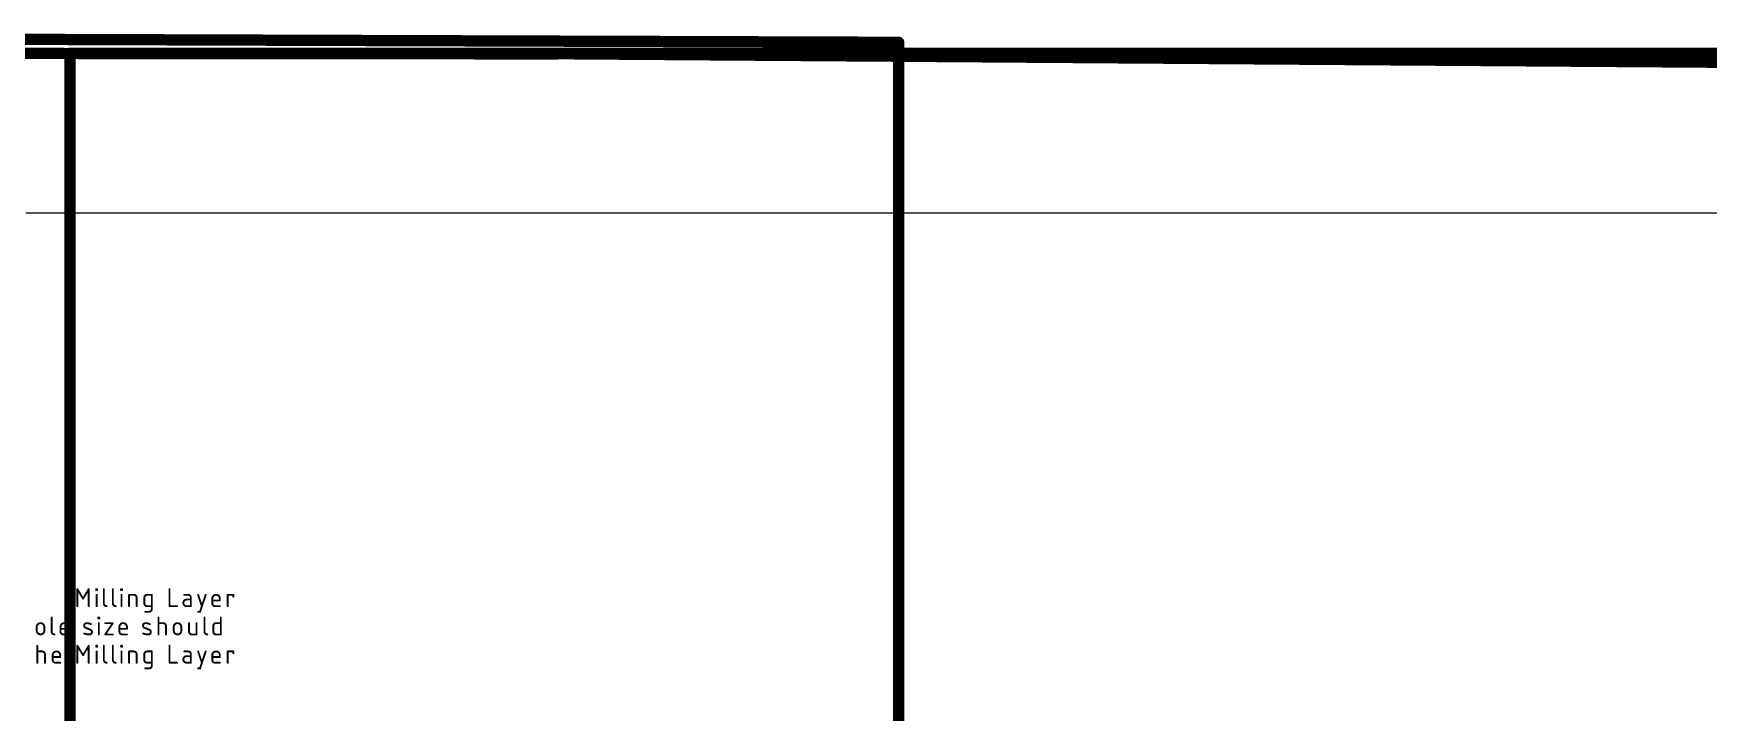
# Model space of a CAD drawing. Extents: x -2.3 to 95.2, y -2.6 to 57.4.
# Drawn here: x 54.71 to 77.26, y 48.28 to 57.42 of the extents above; entities that cross this region are included whole.
import ezdxf

# ---------------------------------------------------------------- set-up
doc = ezdxf.new("R2010")
doc.units = 0
for name, color, linetype in [('1', 12, 'CONTINUOUS'), ('16', 132, 'CONTINUOUS'), ('20', 31, 'CONTINUOUS'), ('48', 253, 'CONTINUOUS')]:
    doc.layers.add(name, color=color, linetype=linetype)

msp = doc.modelspace()

# ---------------------------------------------------------------- linework, layer by layer
at = {"layer": '1', "const_width": 0.1524}
for points in [[(53.802, 57.3409), (66.3575, 57.2987)], [(66.3575, 57.2987), (66.3575, 47.9425)], [(55.2031, -2.54), (55.2031, 57.15)], [(55.2031, 57.15), (93.98, 57.15)]]:
    msp.add_lwpolyline(points, dxfattribs=at)
at = {"layer": '1', "const_width": 0.0762}
for points in [[(66.3956, 57.2987, 1), (66.3194, 57.2987)], [(66.3574, 57.2606, 1), (66.3576, 57.3368)], [(55.2412, 57.15, 1), (55.165, 57.15)], [(55.2031, 57.1881, 1), (55.2031, 57.1119)]]:
    msp.add_lwpolyline(points, format="xyb", dxfattribs=at)
at = {"layer": '16', "const_width": 0.1524}
for points in [[(61.7607, 57.1424), (52.4885, 57.1502)], [(61.7632, 57.145), (61.7607, 57.1424)], [(95.123, 56.8997), (61.7632, 57.145)]]:
    msp.add_lwpolyline(points, dxfattribs=at)
at = {"layer": '16', "const_width": 0.0762}
for points in [[(61.7337, 57.1693, 1), (61.7876, 57.1155)], [(61.7635, 57.1831, 1), (61.7629, 57.1069)], [(61.7902, 57.118, 1), (61.7363, 57.1719)], [(61.7606, 57.1043, 1), (61.7607, 57.1805)]]:
    msp.add_lwpolyline(points, format="xyb", dxfattribs=at)
at = {"layer": '20'}
msp.add_line((89, 55), (54.61, 55), dxfattribs=at)
at = {"layer": '48', "const_width": 0.0254}
for points in [[(55.3021, 49.7087), (55.3021, 49.9373)], [(55.3021, 49.9373), (55.3783, 49.8103)], [(55.3783, 49.8103), (55.4545, 49.9373)], [(55.4545, 49.9373), (55.4545, 49.7087)], [(55.5549, 49.9246), (55.5549, 49.9373)], [(55.5549, 49.9373), (55.5676, 49.9373)], [(55.5676, 49.9246), (55.5549, 49.9246)], [(55.5612, 49.7087), (55.5612, 49.8611)], [(55.5676, 49.9373), (55.5676, 49.9246)], [(55.6576, 49.9373), (55.6576, 49.7468)], [(55.7795, 49.9373), (55.7795, 49.7468)], [(55.8901, 49.9246), (55.8901, 49.9373)], [(55.8901, 49.9373), (55.9028, 49.9373)], [(55.9028, 49.9246), (55.8901, 49.9246)], [(55.8965, 49.7087), (55.8965, 49.8611)], [(55.9028, 49.9373), (55.9028, 49.9246)], [(55.9981, 49.7087), (55.9981, 49.8611)], [(55.9981, 49.8611), (56.0616, 49.8611)], [(56.0997, 49.823), (56.0997, 49.7087)], [(56.2025, 49.7468), (56.2025, 49.823)], [(56.2406, 49.8611), (56.3041, 49.8611)], [(56.3041, 49.8611), (56.3041, 49.6706)], [(56.5421, 49.9373), (56.5421, 49.7087)], [(56.7918, 49.8611), (56.741, 49.8611)], [(56.8299, 49.7087), (56.8299, 49.823)], [(56.9277, 49.8611), (56.9785, 49.7087)], [(56.9531, 49.6325), (57.0293, 49.8611)], [(57.3254, 49.7087), (57.3254, 49.8611)], [(57.3254, 49.8611), (57.4016, 49.8611)], [(57.4016, 49.8611), (57.4016, 49.8357)], [(56.266, 49.6325), (56.2152, 49.6325)], [(56.3041, 49.7087), (56.2406, 49.7087)], [(56.5421, 49.7087), (56.6437, 49.7087)], [(56.8299, 49.7976), (56.7727, 49.7976)], [(56.7727, 49.7087), (56.8299, 49.7087)], [(56.9277, 49.6325), (56.9531, 49.6325)], [(57.1182, 49.7468), (57.1182, 49.8103)], [(57.2198, 49.7849), (57.1182, 49.7849)], [(57.2198, 49.7087), (57.1563, 49.7087)], [(57.2198, 49.8103), (57.2198, 49.7849)], [(54.755, 49.3785), (54.755, 49.4293)], [(54.8566, 49.4293), (54.8566, 49.3785)], [(54.9555, 49.5563), (54.9555, 49.3658)], [(55.075, 49.3658), (55.075, 49.4293)], [(55.1766, 49.4039), (55.075, 49.4039)], [(55.1766, 49.4293), (55.1766, 49.4039)], [(55.4776, 49.3912), (55.4141, 49.4166)], [(55.5843, 49.5436), (55.5843, 49.5563)], [(55.5843, 49.5563), (55.597, 49.5563)], [(55.597, 49.5436), (55.5843, 49.5436)], [(55.5906, 49.3277), (55.5906, 49.4801)], [(55.597, 49.5563), (55.597, 49.5436)], [(55.677, 49.4801), (55.7786, 49.4801)], [(55.7786, 49.4801), (55.677, 49.3277)], [(55.8675, 49.3658), (55.8675, 49.4293)], [(55.9691, 49.4039), (55.8675, 49.4039)], [(55.9691, 49.4293), (55.9691, 49.4039)], [(56.2701, 49.3912), (56.2066, 49.4166)], [(56.3933, 49.3277), (56.3933, 49.5563)], [(56.3933, 49.4801), (56.4568, 49.4801)], [(56.4949, 49.442), (56.4949, 49.3277)], [(56.599, 49.3785), (56.599, 49.4293)], [(56.7006, 49.4293), (56.7006, 49.3785)], [(56.8047, 49.4801), (56.8047, 49.3658)], [(56.9063, 49.3277), (56.9063, 49.4801)], [(57.0129, 49.5563), (57.0129, 49.3658)], [(57.1311, 49.3658), (57.1311, 49.442)], [(57.1692, 49.4801), (57.2327, 49.4801)], [(57.2327, 49.5563), (57.2327, 49.3277)], [(54.7637, 48.9467), (54.7637, 49.1753)], [(55.1766, 49.3277), (55.1131, 49.3277)], [(55.3021, 48.9467), (55.3021, 49.1753)], [(55.3021, 49.1753), (55.3783, 49.0483)], [(55.3783, 49.0483), (55.4545, 49.1753)], [(55.4545, 49.1753), (55.4545, 48.9467)], [(55.5549, 49.1626), (55.5549, 49.1753)], [(55.5549, 49.1753), (55.5676, 49.1753)], [(55.5676, 49.1626), (55.5549, 49.1626)], [(55.5676, 49.1753), (55.5676, 49.1626)], [(55.6576, 49.1753), (55.6576, 48.9848)], [(55.677, 49.3277), (55.7786, 49.3277)], [(55.7795, 49.1753), (55.7795, 48.9848)], [(55.8901, 49.1626), (55.8901, 49.1753)], [(55.8901, 49.1753), (55.9028, 49.1753)], [(55.9028, 49.1626), (55.8901, 49.1626)], [(55.9028, 49.1753), (55.9028, 49.1626)], [(55.9691, 49.3277), (55.9056, 49.3277)], [(56.5421, 49.1753), (56.5421, 48.9467)], [(56.8428, 49.3277), (56.9063, 49.3277)], [(57.2327, 49.3277), (57.1692, 49.3277)], [(54.7637, 49.0991), (54.8272, 49.0991)], [(54.8653, 49.061), (54.8653, 48.9467)], [(54.9694, 48.9848), (54.9694, 49.0483)], [(55.071, 49.0229), (54.9694, 49.0229)], [(55.071, 48.9467), (55.0075, 48.9467)], [(55.071, 49.0483), (55.071, 49.0229)], [(55.5612, 48.9467), (55.5612, 49.0991)], [(55.8965, 48.9467), (55.8965, 49.0991)], [(55.9981, 48.9467), (55.9981, 49.0991)], [(55.9981, 49.0991), (56.0616, 49.0991)], [(56.0997, 49.061), (56.0997, 48.9467)], [(56.2025, 48.9848), (56.2025, 49.061)], [(56.2406, 49.0991), (56.3041, 49.0991)], [(56.3041, 48.9467), (56.2406, 48.9467)], [(56.3041, 49.0991), (56.3041, 48.9086)], [(56.5421, 48.9467), (56.6437, 48.9467)], [(56.7918, 49.0991), (56.741, 49.0991)], [(56.8299, 49.0356), (56.7727, 49.0356)], [(56.7727, 48.9467), (56.8299, 48.9467)], [(56.8299, 48.9467), (56.8299, 49.061)], [(56.9277, 49.0991), (56.9785, 48.9467)], [(56.9531, 48.8705), (57.0293, 49.0991)], [(57.1182, 48.9848), (57.1182, 49.0483)], [(57.2198, 49.0229), (57.1182, 49.0229)], [(57.2198, 48.9467), (57.1563, 48.9467)], [(57.2198, 49.0483), (57.2198, 49.0229)], [(57.3254, 48.9467), (57.3254, 49.0991)], [(57.3254, 49.0991), (57.4016, 49.0991)], [(57.4016, 49.0991), (57.4016, 49.0737)], [(56.266, 48.8705), (56.2152, 48.8705)], [(56.9277, 48.8705), (56.9531, 48.8705)]]:
    msp.add_lwpolyline(points, dxfattribs=at)
at = {"layer": '48'}
for points, const_width in [([(55.3076, 49.9406, 1), (55.2967, 49.934)], 0.0127), ([(55.3085, 49.9373, 1), (55.2958, 49.9373)], 0.0127), ([(55.4609, 49.9373, 1), (55.4482, 49.9373)], 0.0127), ([(55.46, 49.934, 1), (55.4491, 49.9406)], 0.0127), ([(55.5612, 49.9373, 1), (55.5485, 49.9373)], 0.0127), ([(55.5549, 49.931, 1), (55.5549, 49.9183)], 0.0127), ([(55.5485, 49.9246, 1), (55.5612, 49.9246)], 0.0127), ([(55.5549, 49.9436, 1), (55.5549, 49.931)], 0.0127), ([(55.5676, 49.8611, 1), (55.5549, 49.8611)], 0.0127), ([(55.5739, 49.9373, 1), (55.5612, 49.9373)], 0.0127), ([(55.5612, 49.9246, 1), (55.5739, 49.9246)], 0.0127), ([(55.5676, 49.931, 1), (55.5676, 49.9436)], 0.0127), ([(55.5676, 49.9183, 1), (55.5676, 49.931)], 0.0127), ([(55.6639, 49.9373, 1), (55.6513, 49.9373)], 0.0127), ([(55.7859, 49.9373, 1), (55.7732, 49.9373)], 0.0127), ([(55.8901, 49.9436, 1), (55.8901, 49.931)], 0.0127), ([(55.8901, 49.931, 1), (55.8901, 49.9183)], 0.0127), ([(55.8965, 49.9373, 1), (55.8838, 49.9373)], 0.0127), ([(55.8838, 49.9246, 1), (55.8965, 49.9246)], 0.0127), ([(55.9028, 49.8611, 1), (55.8901, 49.8611)], 0.0127), ([(55.9092, 49.9373, 1), (55.8965, 49.9373)], 0.0127), ([(55.8965, 49.9246, 1), (55.9092, 49.9246)], 0.0127), ([(55.9028, 49.931, 1), (55.9028, 49.9436)], 0.0127), ([(55.9028, 49.9183, 1), (55.9028, 49.931)], 0.0127), ([(56.0044, 49.8611, 1), (55.9917, 49.8611)], 0.0127), ([(55.9981, 49.8674, 1), (55.9981, 49.8548)], 0.0127), ([(56.0997, 49.823, 0.4142), (56.0616, 49.8611)], 0.0254), ([(56.0616, 49.8674, 1), (56.0616, 49.8548)], 0.0127), ([(56.0616, 49.8548, 1), (56.0616, 49.8674)], 0.0127), ([(56.106, 49.823, 1), (56.0933, 49.823)], 0.0127), ([(56.2406, 49.8611, 0.4142), (56.2025, 49.823)], 0.0254), ([(56.2088, 49.823, 1), (56.1961, 49.823)], 0.0127), ([(56.2406, 49.8674, 1), (56.2406, 49.8548)], 0.0127), ([(56.2406, 49.8548, 1), (56.2406, 49.8674)], 0.0127), ([(56.3104, 49.8611, 1), (56.2977, 49.8611)], 0.0127), ([(56.3041, 49.8548, 1), (56.3041, 49.8674)], 0.0127), ([(56.5485, 49.9373, 1), (56.5358, 49.9373)], 0.0127), ([(56.741, 49.8674, 1), (56.741, 49.8548)], 0.0127), ([(56.8299, 49.823, 0.4142), (56.7918, 49.8611)], 0.0254), ([(56.7918, 49.8674, 1), (56.7918, 49.8548)], 0.0127), ([(56.7918, 49.8548, 1), (56.7918, 49.8674)], 0.0127), ([(56.8362, 49.823, 1), (56.8235, 49.823)], 0.0127), ([(56.9337, 49.8631, 1), (56.9217, 49.8591)], 0.0127), ([(57.0353, 49.8591, 1), (57.0233, 49.8631)], 0.0127), ([(57.2198, 49.8103, 1), (57.1182, 49.8103)], 0.0254), ([(57.3318, 49.8611, 1), (57.3191, 49.8611)], 0.0127), ([(57.3254, 49.8674, 1), (57.3254, 49.8548)], 0.0127), ([(57.408, 49.8611, 1), (57.3953, 49.8611)], 0.0127), ([(57.3953, 49.8357, 1), (57.408, 49.8357)], 0.0127), ([(57.4016, 49.8548, 1), (57.4016, 49.8674)], 0.0127), ([(55.2958, 49.7087, 1), (55.3085, 49.7087)], 0.0127), ([(55.3729, 49.8136, 1), (55.3838, 49.807)], 0.0127), ([(55.3729, 49.807, 1), (55.3838, 49.8136)], 0.0127), ([(55.4482, 49.7087, 1), (55.4609, 49.7087)], 0.0127), ([(55.5549, 49.7087, 1), (55.5676, 49.7087)], 0.0127), ([(55.6576, 49.7468, 0.4142), (55.6957, 49.7087)], 0.0254), ([(55.6639, 49.7468, 1), (55.6513, 49.7468)], 0.0127), ([(55.6513, 49.7468, 1), (55.6639, 49.7468)], 0.0127), ([(55.6957, 49.7024, 1), (55.6957, 49.715)], 0.0127), ([(55.7795, 49.7468, 0.4142), (55.8176, 49.7087)], 0.0254), ([(55.7859, 49.7468, 1), (55.7732, 49.7468)], 0.0127), ([(55.7732, 49.7468, 1), (55.7859, 49.7468)], 0.0127), ([(55.8176, 49.7024, 1), (55.8176, 49.715)], 0.0127), ([(55.8901, 49.7087, 1), (55.9028, 49.7087)], 0.0127), ([(55.9917, 49.7087, 1), (56.0044, 49.7087)], 0.0127), ([(56.0933, 49.823, 1), (56.106, 49.823)], 0.0127), ([(56.0933, 49.7087, 1), (56.106, 49.7087)], 0.0127), ([(56.1961, 49.823, 1), (56.2088, 49.823)], 0.0127), ([(56.2025, 49.7468, 0.4142), (56.2406, 49.7087)], 0.0254), ([(56.2088, 49.7468, 1), (56.1961, 49.7468)], 0.0127), ([(56.1961, 49.7468, 1), (56.2088, 49.7468)], 0.0127), ([(56.2152, 49.6388, 1), (56.2152, 49.6262)], 0.0127), ([(56.2406, 49.715, 1), (56.2406, 49.7024)], 0.0127), ([(56.2406, 49.7024, 1), (56.2406, 49.715)], 0.0127), ([(56.266, 49.6325, 0.4142), (56.3041, 49.6706)], 0.0254), ([(56.266, 49.6388, 1), (56.266, 49.6262)], 0.0127), ([(56.266, 49.6262, 1), (56.266, 49.6388)], 0.0127), ([(56.3104, 49.6706, 1), (56.2977, 49.6706)], 0.0127), ([(56.2977, 49.6706, 1), (56.3104, 49.6706)], 0.0127), ([(56.3041, 49.7024, 1), (56.3041, 49.715)], 0.0127), ([(56.5421, 49.715, 1), (56.5421, 49.7024)], 0.0127), ([(56.5358, 49.7087, 1), (56.5485, 49.7087)], 0.0127), ([(56.6437, 49.7024, 1), (56.6437, 49.715)], 0.0127), ([(56.7727, 49.7976, 1), (56.7727, 49.7087)], 0.0254), ([(56.7727, 49.804, 1), (56.7727, 49.7913)], 0.0127), ([(56.7727, 49.715, 1), (56.7727, 49.7024)], 0.0127), ([(56.7727, 49.7913, 1), (56.7727, 49.804)], 0.0127), ([(56.7727, 49.7024, 1), (56.7727, 49.715)], 0.0127), ([(56.8235, 49.823, 1), (56.8362, 49.823)], 0.0127), ([(56.8235, 49.7087, 1), (56.8362, 49.7087)], 0.0127), ([(56.8299, 49.7913, 1), (56.8299, 49.804)], 0.0127), ([(56.8299, 49.7024, 1), (56.8299, 49.715)], 0.0127), ([(56.9277, 49.6388, 1), (56.9277, 49.6262)], 0.0127), ([(56.9471, 49.6345, 1), (56.9591, 49.6305)], 0.0127), ([(56.9531, 49.6262, 1), (56.9531, 49.6388)], 0.0127), ([(56.9725, 49.7067, 1), (56.9845, 49.7107)], 0.0127), ([(57.1245, 49.8103, 1), (57.1118, 49.8103)], 0.0127), ([(57.1118, 49.8103, 1), (57.1245, 49.8103)], 0.0127), ([(57.1182, 49.7468, 0.4142), (57.1563, 49.7087)], 0.0254), ([(57.1245, 49.7468, 1), (57.1118, 49.7468)], 0.0127), ([(57.1118, 49.7468, 1), (57.1245, 49.7468)], 0.0127), ([(57.1182, 49.7912, 1), (57.1182, 49.7786)], 0.0127), ([(57.1563, 49.715, 1), (57.1563, 49.7024)], 0.0127), ([(57.1563, 49.7024, 1), (57.1563, 49.715)], 0.0127), ([(57.2261, 49.8103, 1), (57.2134, 49.8103)], 0.0127), ([(57.2134, 49.8103, 1), (57.2261, 49.8103)], 0.0127), ([(57.2134, 49.7849, 1), (57.2261, 49.7849)], 0.0127), ([(57.2198, 49.7786, 1), (57.2198, 49.7912)], 0.0127), ([(57.2198, 49.7024, 1), (57.2198, 49.715)], 0.0127), ([(57.3191, 49.7087, 1), (57.3318, 49.7087)], 0.0127), ([(54.8566, 49.4293, 1), (54.755, 49.4293)], 0.0254), ([(54.7613, 49.4293, 1), (54.7486, 49.4293)], 0.0127), ([(54.7486, 49.4293, 1), (54.7613, 49.4293)], 0.0127), ([(54.755, 49.3785, 1), (54.8566, 49.3785)], 0.0254), ([(54.7613, 49.3785, 1), (54.7486, 49.3785)], 0.0127), ([(54.7486, 49.3785, 1), (54.7613, 49.3785)], 0.0127), ([(54.8629, 49.4293, 1), (54.8502, 49.4293)], 0.0127), ([(54.8502, 49.4293, 1), (54.8629, 49.4293)], 0.0127), ([(54.8629, 49.3785, 1), (54.8502, 49.3785)], 0.0127), ([(54.8502, 49.3785, 1), (54.8629, 49.3785)], 0.0127), ([(54.9619, 49.5563, 1), (54.9492, 49.5563)], 0.0127), ([(55.1766, 49.4293, 1), (55.075, 49.4293)], 0.0254), ([(55.0814, 49.4293, 1), (55.0687, 49.4293)], 0.0127), ([(55.0687, 49.4293, 1), (55.0814, 49.4293)], 0.0127), ([(55.075, 49.4102, 1), (55.075, 49.3976)], 0.0127), ([(55.183, 49.4293, 1), (55.1703, 49.4293)], 0.0127), ([(55.1703, 49.4293, 1), (55.183, 49.4293)], 0.0127), ([(55.1703, 49.4039, 1), (55.183, 49.4039)], 0.0127), ([(55.1766, 49.3976, 1), (55.1766, 49.4102)], 0.0127), ([(55.4268, 49.4801, 0.8319), (55.4141, 49.4166)], 0.0254), ([(55.4165, 49.4225, 1), (55.4117, 49.4107)], 0.0127), ([(55.4117, 49.4107, 1), (55.4165, 49.4225)], 0.0127), ([(55.484, 49.4674, 0.1025), (55.4268, 49.4801)], 0.0254), ([(55.4269, 49.4864, 1), (55.4267, 49.4738)], 0.0127), ([(55.4267, 49.4738, 1), (55.4269, 49.4864)], 0.0127), ([(55.4649, 49.3277, 0.8319), (55.4776, 49.3912)], 0.0254), ([(55.48, 49.3971, 1), (55.4752, 49.3853)], 0.0127), ([(55.4752, 49.3853, 1), (55.48, 49.3971)], 0.0127), ([(55.4813, 49.4616, 1), (55.4866, 49.4732)], 0.0127), ([(55.5906, 49.5563, 1), (55.5779, 49.5563)], 0.0127), ([(55.5843, 49.5626, 1), (55.5843, 49.55)], 0.0127), ([(55.5843, 49.55, 1), (55.5843, 49.5373)], 0.0127), ([(55.5779, 49.5436, 1), (55.5906, 49.5436)], 0.0127), ([(55.597, 49.4801, 1), (55.5843, 49.4801)], 0.0127), ([(55.6033, 49.5563, 1), (55.5906, 49.5563)], 0.0127), ([(55.5906, 49.5436, 1), (55.6033, 49.5436)], 0.0127), ([(55.597, 49.55, 1), (55.597, 49.5626)], 0.0127), ([(55.597, 49.5373, 1), (55.597, 49.55)], 0.0127), ([(55.677, 49.4864, 1), (55.677, 49.4738)], 0.0127), ([(55.7839, 49.4766, 1), (55.7733, 49.4836)], 0.0127), ([(55.7786, 49.4738, 1), (55.7786, 49.4864)], 0.0127), ([(55.9691, 49.4293, 1), (55.8675, 49.4293)], 0.0254), ([(55.8738, 49.4293, 1), (55.8611, 49.4293)], 0.0127), ([(55.8611, 49.4293, 1), (55.8738, 49.4293)], 0.0127), ([(55.8675, 49.4102, 1), (55.8675, 49.3976)], 0.0127), ([(55.9754, 49.4293, 1), (55.9627, 49.4293)], 0.0127), ([(55.9627, 49.4293, 1), (55.9754, 49.4293)], 0.0127), ([(55.9627, 49.4039, 1), (55.9754, 49.4039)], 0.0127), ([(55.9691, 49.3976, 1), (55.9691, 49.4102)], 0.0127), ([(56.2193, 49.4801, 0.8319), (56.2066, 49.4166)], 0.0254), ([(56.2089, 49.4225, 1), (56.2042, 49.4107)], 0.0127), ([(56.2042, 49.4107, 1), (56.2089, 49.4225)], 0.0127), ([(56.2764, 49.4674, 0.1025), (56.2193, 49.4801)], 0.0254), ([(56.2194, 49.4864, 1), (56.2192, 49.4738)], 0.0127), ([(56.2192, 49.4738, 1), (56.2194, 49.4864)], 0.0127), ([(56.2574, 49.3277, 0.8319), (56.2701, 49.3912)], 0.0254), ([(56.2724, 49.3971, 1), (56.2677, 49.3853)], 0.0127), ([(56.2677, 49.3853, 1), (56.2724, 49.3971)], 0.0127), ([(56.2738, 49.4616, 1), (56.279, 49.4732)], 0.0127), ([(56.3996, 49.5563, 1), (56.3869, 49.5563)], 0.0127), ([(56.3933, 49.4864, 1), (56.3933, 49.4738)], 0.0127), ([(56.4949, 49.442, 0.4142), (56.4568, 49.4801)], 0.0254), ([(56.4568, 49.4864, 1), (56.4568, 49.4738)], 0.0127), ([(56.4568, 49.4738, 1), (56.4568, 49.4864)], 0.0127), ([(56.5012, 49.442, 1), (56.4885, 49.442)], 0.0127), ([(56.4885, 49.442, 1), (56.5012, 49.442)], 0.0127), ([(56.7006, 49.4293, 1), (56.599, 49.4293)], 0.0254), ([(56.599, 49.3785, 1), (56.7006, 49.3785)], 0.0254), ([(56.6054, 49.4293, 1), (56.5927, 49.4293)], 0.0127), ([(56.5927, 49.4293, 1), (56.6054, 49.4293)], 0.0127), ([(56.6054, 49.3785, 1), (56.5927, 49.3785)], 0.0127), ([(56.5927, 49.3785, 1), (56.6054, 49.3785)], 0.0127), ([(56.7069, 49.4293, 1), (56.6943, 49.4293)], 0.0127), ([(56.6943, 49.4293, 1), (56.7069, 49.4293)], 0.0127), ([(56.7069, 49.3785, 1), (56.6943, 49.3785)], 0.0127), ([(56.6943, 49.3785, 1), (56.7069, 49.3785)], 0.0127), ([(56.8111, 49.4801, 1), (56.7984, 49.4801)], 0.0127), ([(56.9127, 49.4801, 1), (56.9, 49.4801)], 0.0127), ([(57.0192, 49.5563, 1), (57.0065, 49.5563)], 0.0127), ([(57.1692, 49.4801, 0.4142), (57.1311, 49.442)], 0.0254), ([(57.1374, 49.442, 1), (57.1247, 49.442)], 0.0127), ([(57.1247, 49.442, 1), (57.1374, 49.442)], 0.0127), ([(57.1692, 49.4864, 1), (57.1692, 49.4738)], 0.0127), ([(57.1692, 49.4738, 1), (57.1692, 49.4864)], 0.0127), ([(57.239, 49.5563, 1), (57.2263, 49.5563)], 0.0127), ([(57.2327, 49.4738, 1), (57.2327, 49.4864)], 0.0127), ([(54.77, 49.1753, 1), (54.7573, 49.1753)], 0.0127), ([(54.9555, 49.3658, 0.4142), (54.9936, 49.3277)], 0.0254), ([(54.9619, 49.3658, 1), (54.9492, 49.3658)], 0.0127), ([(54.9492, 49.3658, 1), (54.9619, 49.3658)], 0.0127), ([(54.9936, 49.3214, 1), (54.9936, 49.334)], 0.0127), ([(55.075, 49.3658, 0.4142), (55.1131, 49.3277)], 0.0254), ([(55.0814, 49.3658, 1), (55.0687, 49.3658)], 0.0127), ([(55.0687, 49.3658, 1), (55.0814, 49.3658)], 0.0127), ([(55.1131, 49.334, 1), (55.1131, 49.3214)], 0.0127), ([(55.1131, 49.3214, 1), (55.1131, 49.334)], 0.0127), ([(55.1766, 49.3214, 1), (55.1766, 49.334)], 0.0127), ([(55.3076, 49.1786, 1), (55.2967, 49.172)], 0.0127), ([(55.3085, 49.1753, 1), (55.2958, 49.1753)], 0.0127), ([(55.3972, 49.3464, 1), (55.3929, 49.3344)], 0.0127), ([(55.3951, 49.3404, 0.083), (55.4649, 49.3277)], 0.0254), ([(55.4609, 49.1753, 1), (55.4482, 49.1753)], 0.0127), ([(55.46, 49.172, 1), (55.4491, 49.1786)], 0.0127), ([(55.465, 49.334, 1), (55.4648, 49.3214)], 0.0127), ([(55.4648, 49.3214, 1), (55.465, 49.334)], 0.0127), ([(55.5612, 49.1753, 1), (55.5485, 49.1753)], 0.0127), ([(55.5549, 49.169, 1), (55.5549, 49.1563)], 0.0127), ([(55.5485, 49.1626, 1), (55.5612, 49.1626)], 0.0127), ([(55.5549, 49.1816, 1), (55.5549, 49.169)], 0.0127), ([(55.5739, 49.1753, 1), (55.5612, 49.1753)], 0.0127), ([(55.5612, 49.1626, 1), (55.5739, 49.1626)], 0.0127), ([(55.5676, 49.169, 1), (55.5676, 49.1816)], 0.0127), ([(55.5676, 49.1563, 1), (55.5676, 49.169)], 0.0127), ([(55.5843, 49.3277, 1), (55.597, 49.3277)], 0.0127), ([(55.6639, 49.1753, 1), (55.6513, 49.1753)], 0.0127), ([(55.677, 49.334, 1), (55.677, 49.3214)], 0.0127), ([(55.6717, 49.3312, 1), (55.6823, 49.3242)], 0.0127), ([(55.7859, 49.1753, 1), (55.7732, 49.1753)], 0.0127), ([(55.7786, 49.3214, 1), (55.7786, 49.334)], 0.0127), ([(55.8675, 49.3658, 0.4142), (55.9056, 49.3277)], 0.0254), ([(55.8738, 49.3658, 1), (55.8611, 49.3658)], 0.0127), ([(55.8611, 49.3658, 1), (55.8738, 49.3658)], 0.0127), ([(55.8901, 49.1816, 1), (55.8901, 49.169)], 0.0127), ([(55.8901, 49.169, 1), (55.8901, 49.1563)], 0.0127), ([(55.8965, 49.1753, 1), (55.8838, 49.1753)], 0.0127), ([(55.8838, 49.1626, 1), (55.8965, 49.1626)], 0.0127), ([(55.9092, 49.1753, 1), (55.8965, 49.1753)], 0.0127), ([(55.8965, 49.1626, 1), (55.9092, 49.1626)], 0.0127), ([(55.9056, 49.334, 1), (55.9056, 49.3214)], 0.0127), ([(55.9028, 49.169, 1), (55.9028, 49.1816)], 0.0127), ([(55.9028, 49.1563, 1), (55.9028, 49.169)], 0.0127), ([(55.9056, 49.3214, 1), (55.9056, 49.334)], 0.0127), ([(55.9691, 49.3214, 1), (55.9691, 49.334)], 0.0127), ([(56.1875, 49.3404, 0.083), (56.2574, 49.3277)], 0.0254), ([(56.1897, 49.3464, 1), (56.1854, 49.3344)], 0.0127), ([(56.2575, 49.334, 1), (56.2573, 49.3214)], 0.0127), ([(56.2573, 49.3214, 1), (56.2575, 49.334)], 0.0127), ([(56.3869, 49.3277, 1), (56.3996, 49.3277)], 0.0127), ([(56.4885, 49.3277, 1), (56.5012, 49.3277)], 0.0127), ([(56.5485, 49.1753, 1), (56.5358, 49.1753)], 0.0127), ([(56.8047, 49.3658, 0.4142), (56.8428, 49.3277)], 0.0254), ([(56.8111, 49.3658, 1), (56.7984, 49.3658)], 0.0127), ([(56.7984, 49.3658, 1), (56.8111, 49.3658)], 0.0127), ([(56.8428, 49.334, 1), (56.8428, 49.3214)], 0.0127), ([(56.8428, 49.3214, 1), (56.8428, 49.334)], 0.0127), ([(56.9, 49.3277, 1), (56.9127, 49.3277)], 0.0127), ([(56.9063, 49.3214, 1), (56.9063, 49.334)], 0.0127), ([(57.0129, 49.3658, 0.4142), (57.051, 49.3277)], 0.0254), ([(57.0192, 49.3658, 1), (57.0065, 49.3658)], 0.0127), ([(57.0065, 49.3658, 1), (57.0192, 49.3658)], 0.0127), ([(57.051, 49.3214, 1), (57.051, 49.334)], 0.0127), ([(57.1311, 49.3658, 0.4142), (57.1692, 49.3277)], 0.0254), ([(57.1374, 49.3658, 1), (57.1247, 49.3658)], 0.0127), ([(57.1247, 49.3658, 1), (57.1374, 49.3658)], 0.0127), ([(57.1692, 49.334, 1), (57.1692, 49.3214)], 0.0127), ([(57.1692, 49.3214, 1), (57.1692, 49.334)], 0.0127), ([(57.2263, 49.3277, 1), (57.239, 49.3277)], 0.0127), ([(57.2327, 49.3214, 1), (57.2327, 49.334)], 0.0127), ([(54.7637, 49.1054, 1), (54.7637, 49.0928)], 0.0127), ([(54.7573, 48.9467, 1), (54.77, 48.9467)], 0.0127), ([(54.8653, 49.061, 0.4142), (54.8272, 49.0991)], 0.0254), ([(54.8272, 49.1054, 1), (54.8272, 49.0928)], 0.0127), ([(54.8272, 49.0928, 1), (54.8272, 49.1054)], 0.0127), ([(54.8716, 49.061, 1), (54.8589, 49.061)], 0.0127), ([(54.8589, 49.061, 1), (54.8716, 49.061)], 0.0127), ([(54.8589, 48.9467, 1), (54.8716, 48.9467)], 0.0127), ([(55.071, 49.0483, 1), (54.9694, 49.0483)], 0.0254), ([(54.9757, 49.0483, 1), (54.9631, 49.0483)], 0.0127), ([(54.9631, 49.0483, 1), (54.9757, 49.0483)], 0.0127), ([(54.9694, 49.0292, 1), (54.9694, 49.0166)], 0.0127), ([(54.9694, 48.9848, 0.4142), (55.0075, 48.9467)], 0.0254), ([(54.9757, 48.9848, 1), (54.9631, 48.9848)], 0.0127), ([(54.9631, 48.9848, 1), (54.9757, 48.9848)], 0.0127), ([(55.0075, 48.953, 1), (55.0075, 48.9404)], 0.0127), ([(55.0075, 48.9404, 1), (55.0075, 48.953)], 0.0127), ([(55.0774, 49.0483, 1), (55.0647, 49.0483)], 0.0127), ([(55.0647, 49.0483, 1), (55.0774, 49.0483)], 0.0127), ([(55.0647, 49.0229, 1), (55.0774, 49.0229)], 0.0127), ([(55.071, 49.0166, 1), (55.071, 49.0292)], 0.0127), ([(55.071, 48.9404, 1), (55.071, 48.953)], 0.0127), ([(55.2958, 48.9467, 1), (55.3085, 48.9467)], 0.0127), ([(55.3729, 49.0516, 1), (55.3838, 49.045)], 0.0127), ([(55.3729, 49.045, 1), (55.3838, 49.0516)], 0.0127), ([(55.4482, 48.9467, 1), (55.4609, 48.9467)], 0.0127), ([(55.5676, 49.0991, 1), (55.5549, 49.0991)], 0.0127), ([(55.5549, 48.9467, 1), (55.5676, 48.9467)], 0.0127), ([(55.6576, 48.9848, 0.4142), (55.6957, 48.9467)], 0.0254), ([(55.6639, 48.9848, 1), (55.6513, 48.9848)], 0.0127), ([(55.6513, 48.9848, 1), (55.6639, 48.9848)], 0.0127), ([(55.6957, 48.9404, 1), (55.6957, 48.953)], 0.0127), ([(55.7795, 48.9848, 0.4142), (55.8176, 48.9467)], 0.0254), ([(55.7859, 48.9848, 1), (55.7732, 48.9848)], 0.0127), ([(55.7732, 48.9848, 1), (55.7859, 48.9848)], 0.0127), ([(55.8176, 48.9404, 1), (55.8176, 48.953)], 0.0127), ([(55.9028, 49.0991, 1), (55.8901, 49.0991)], 0.0127), ([(55.8901, 48.9467, 1), (55.9028, 48.9467)], 0.0127), ([(56.0044, 49.0991, 1), (55.9917, 49.0991)], 0.0127), ([(55.9917, 48.9467, 1), (56.0044, 48.9467)], 0.0127), ([(55.9981, 49.1054, 1), (55.9981, 49.0928)], 0.0127), ([(56.0997, 49.061, 0.4142), (56.0616, 49.0991)], 0.0254), ([(56.0616, 49.1054, 1), (56.0616, 49.0928)], 0.0127), ([(56.0616, 49.0928, 1), (56.0616, 49.1054)], 0.0127), ([(56.106, 49.061, 1), (56.0933, 49.061)], 0.0127), ([(56.0933, 49.061, 1), (56.106, 49.061)], 0.0127), ([(56.0933, 48.9467, 1), (56.106, 48.9467)], 0.0127), ([(56.2406, 49.0991, 0.4142), (56.2025, 49.061)], 0.0254), ([(56.2088, 49.061, 1), (56.1961, 49.061)], 0.0127), ([(56.1961, 49.061, 1), (56.2088, 49.061)], 0.0127), ([(56.2025, 48.9848, 0.4142), (56.2406, 48.9467)], 0.0254), ([(56.2088, 48.9848, 1), (56.1961, 48.9848)], 0.0127), ([(56.1961, 48.9848, 1), (56.2088, 48.9848)], 0.0127), ([(56.2406, 49.1054, 1), (56.2406, 49.0928)], 0.0127), ([(56.2406, 48.953, 1), (56.2406, 48.9404)], 0.0127), ([(56.2406, 49.0928, 1), (56.2406, 49.1054)], 0.0127), ([(56.2406, 48.9404, 1), (56.2406, 48.953)], 0.0127), ([(56.3104, 49.0991, 1), (56.2977, 49.0991)], 0.0127), ([(56.3041, 49.0928, 1), (56.3041, 49.1054)], 0.0127), ([(56.3041, 48.9404, 1), (56.3041, 48.953)], 0.0127), ([(56.5421, 48.953, 1), (56.5421, 48.9404)], 0.0127), ([(56.5358, 48.9467, 1), (56.5485, 48.9467)], 0.0127), ([(56.6437, 48.9404, 1), (56.6437, 48.953)], 0.0127), ([(56.7727, 49.0356, 1), (56.7727, 48.9467)], 0.0254), ([(56.741, 49.1054, 1), (56.741, 49.0928)], 0.0127), ([(56.7727, 48.953, 1), (56.7727, 48.9404)], 0.0127), ([(56.7727, 49.0419, 1), (56.7727, 49.0293)], 0.0127), ([(56.7727, 49.0293, 1), (56.7727, 49.0419)], 0.0127), ([(56.7727, 48.9404, 1), (56.7727, 48.953)], 0.0127), ([(56.8299, 49.061, 0.4142), (56.7918, 49.0991)], 0.0254), ([(56.7918, 49.1054, 1), (56.7918, 49.0928)], 0.0127), ([(56.7918, 49.0928, 1), (56.7918, 49.1054)], 0.0127), ([(56.8362, 49.061, 1), (56.8235, 49.061)], 0.0127), ([(56.8235, 49.061, 1), (56.8362, 49.061)], 0.0127), ([(56.8235, 48.9467, 1), (56.8362, 48.9467)], 0.0127), ([(56.8299, 49.0293, 1), (56.8299, 49.0419)], 0.0127), ([(56.8299, 48.9404, 1), (56.8299, 48.953)], 0.0127), ([(56.9337, 49.1011, 1), (56.9217, 49.0971)], 0.0127), ([(56.9725, 48.9447, 1), (56.9845, 48.9487)], 0.0127), ([(57.0353, 49.0971, 1), (57.0233, 49.1011)], 0.0127), ([(57.2198, 49.0483, 1), (57.1182, 49.0483)], 0.0254), ([(57.1245, 49.0483, 1), (57.1118, 49.0483)], 0.0127), ([(57.1118, 49.0483, 1), (57.1245, 49.0483)], 0.0127), ([(57.1182, 48.9848, 0.4142), (57.1563, 48.9467)], 0.0254), ([(57.1245, 48.9848, 1), (57.1118, 48.9848)], 0.0127), ([(57.1118, 48.9848, 1), (57.1245, 48.9848)], 0.0127), ([(57.1182, 49.0292, 1), (57.1182, 49.0166)], 0.0127), ([(57.1563, 48.953, 1), (57.1563, 48.9404)], 0.0127), ([(57.1563, 48.9404, 1), (57.1563, 48.953)], 0.0127), ([(57.2261, 49.0483, 1), (57.2134, 49.0483)], 0.0127), ([(57.2134, 49.0483, 1), (57.2261, 49.0483)], 0.0127), ([(57.2134, 49.0229, 1), (57.2261, 49.0229)], 0.0127), ([(57.2198, 49.0166, 1), (57.2198, 49.0292)], 0.0127), ([(57.2198, 48.9404, 1), (57.2198, 48.953)], 0.0127), ([(57.3318, 49.0991, 1), (57.3191, 49.0991)], 0.0127), ([(57.3254, 49.1054, 1), (57.3254, 49.0928)], 0.0127), ([(57.3191, 48.9467, 1), (57.3318, 48.9467)], 0.0127), ([(57.408, 49.0991, 1), (57.3953, 49.0991)], 0.0127), ([(57.3953, 49.0737, 1), (57.408, 49.0737)], 0.0127), ([(57.4016, 49.0928, 1), (57.4016, 49.1054)], 0.0127), ([(56.2152, 48.8768, 1), (56.2152, 48.8642)], 0.0127), ([(56.266, 48.8705, 0.4142), (56.3041, 48.9086)], 0.0254), ([(56.266, 48.8768, 1), (56.266, 48.8642)], 0.0127), ([(56.266, 48.8642, 1), (56.266, 48.8768)], 0.0127), ([(56.3104, 48.9086, 1), (56.2977, 48.9086)], 0.0127), ([(56.2977, 48.9086, 1), (56.3104, 48.9086)], 0.0127), ([(56.9277, 48.8768, 1), (56.9277, 48.8642)], 0.0127), ([(56.9471, 48.8725, 1), (56.9591, 48.8685)], 0.0127), ([(56.9531, 48.8642, 1), (56.9531, 48.8768)], 0.0127)]:
    msp.add_lwpolyline(points, format="xyb", dxfattribs=dict(at, const_width=const_width))

doc.saveas('drawing.dxf')
